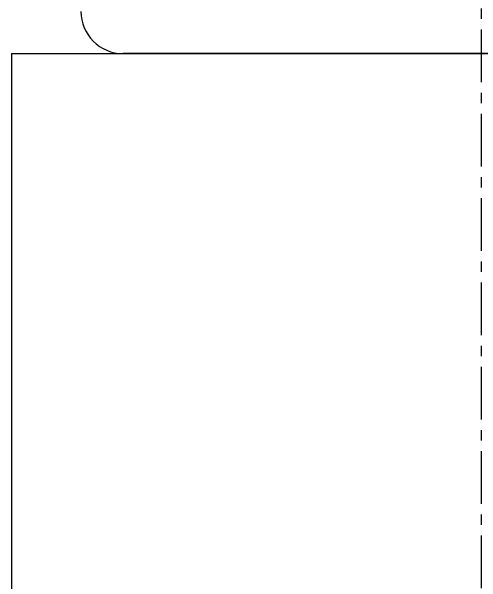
# Model space of a CAD drawing. Extents: x -37 to 246, y -173 to 93.
# Drawn here: x 30.63 to 41.78, y -67.14 to -53.6 of the extents above; entities that cross this region are included whole.
import ezdxf

# ---------------------------------------------------------------- set-up
doc = ezdxf.new("R2010")
doc.units = 0
doc.linetypes.add('CENTER', pattern=[2, 1.25, -0.25, 0.25, -0.25])
doc.layers.get('0').update_dxf_attribs({"linetype": 'CONTINUOUS'})
doc.layers.add('CENTER', color=1, linetype='CENTER')

msp = doc.modelspace()

# ---------------------------------------------------------------- linework, layer by layer
at = {"color": 7, "linetype": 'CONTINUOUS'}
for p, q in [((30.633, -54.595), (30.633, -79.595)), ((30.633, -54.595), (52.933, -54.595)), ((33.283, -54.595), (50.283, -54.595)), ((50.283, -54.595), (33.283, -54.595))]:
    msp.add_line(p, q, dxfattribs=at)
msp.add_arc((33.283, -53.595), 1, 180, 270, dxfattribs=at)
at = {"layer": 'CENTER', "color": 1, "linetype": 'CENTER'}
msp.add_line((41.783, -127.273), (41.783, 11.804), dxfattribs=at)

doc.saveas('drawing.dxf')
